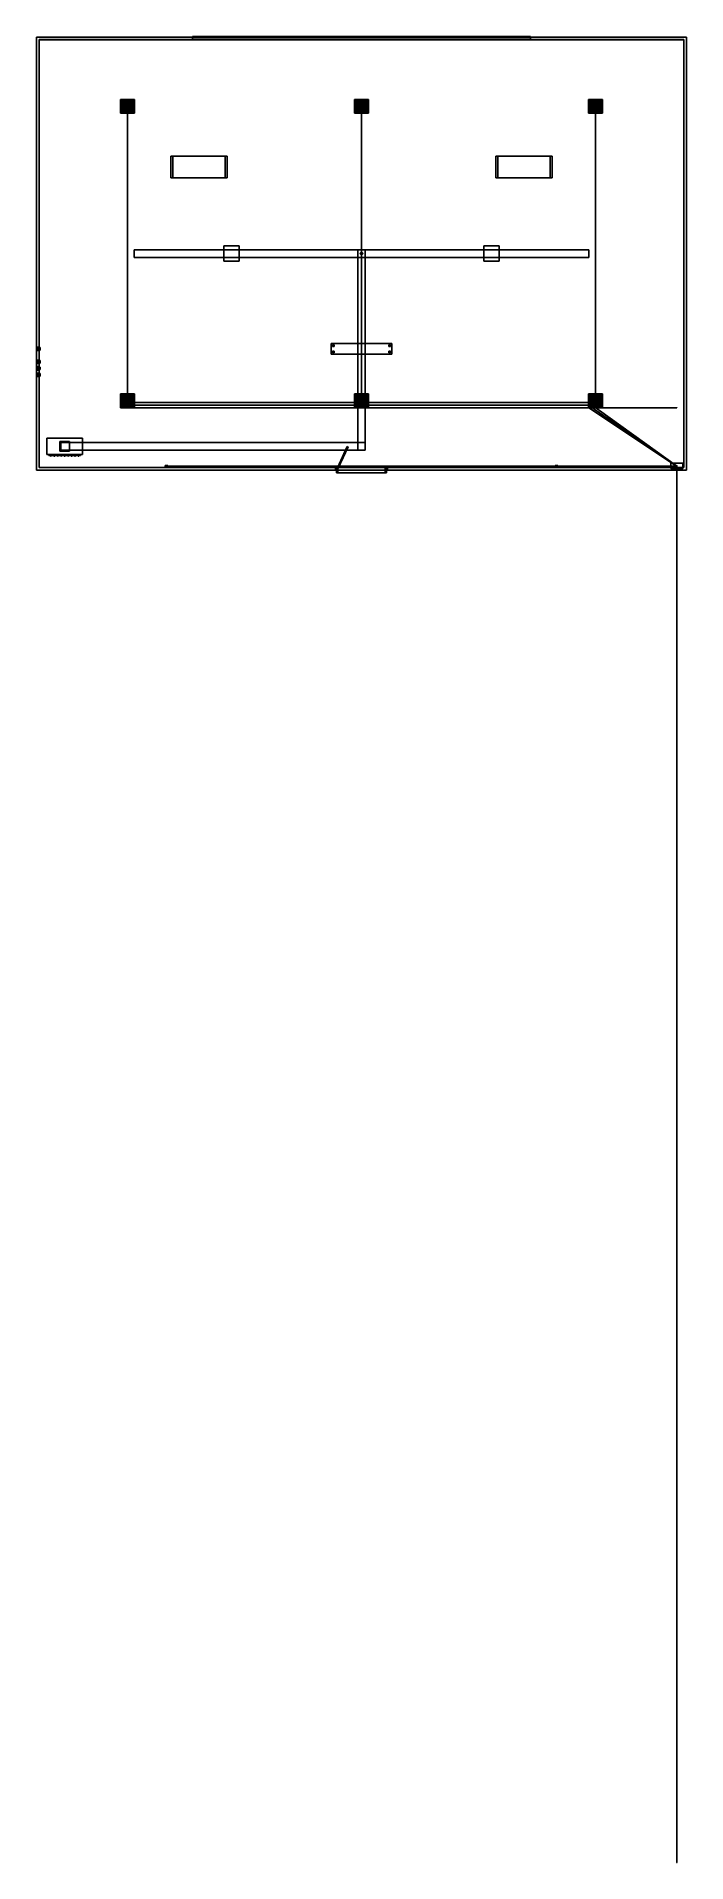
# Model space of a CAD drawing. Header units: millimetres. Extents: x -336000 to -306000, y -62300 to 22022.
import ezdxf

# ---------------------------------------------------------------- set-up
doc = ezdxf.new("R2010")
doc.units = ezdxf.units.MM

msp = doc.modelspace()

# ---------------------------------------------------------------- linework, layer by layer
at = {"layer": 'electrical'}
for p, q in [((-331792.21, 18800), (-331807.79, 18800)), ((-331807.79, 18800), (-331800, 18800)), ((-331800, 18800), (-331792.21, 18800)), ((-331800, 4880), (-331800, 18800)), ((-320992.21, 18800), (-321007.79, 18800)), ((-321007.79, 18800), (-321000, 18800)), ((-321000, 18800), (-320992.21, 18800)), ((-321000, 4880), (-321000, 18800)), ((-310192.21, 18800), (-310207.79, 18800)), ((-310207.79, 18800), (-310200, 18800)), ((-310200, 18800), (-310192.21, 18800)), ((-310200, 4880), (-310200, 18800)), ((-331500, 5108.74), (-331500, 5131.26)), ((-331500, 5131.26), (-331500, 5120)), ((-331500, 5120), (-331500, 5108.74)), ((-310500, 5120), (-331500, 5120)), ((-310507.6, 5109.45), (-310496.2, 5125.27)), ((-310496.2, 5125.27), (-310507.6, 5109.45)), ((-306457.6, 2189.45), (-310507.6, 5109.45)), ((-310500, 5108.74), (-310500, 5131.26)), ((-310500, 5131.26), (-310500, 5120)), ((-310500, 5120), (-310500, 5108.74)), ((-310500, 5120), (-310485.96, 5120)), ((-310485.96, 5120), (-310500, 5120)), ((-310496.2, 5125.27), (-310496.2, 5125.27)), ((-331792.21, 4880), (-331807.79, 4880)), ((-331807.79, 4880), (-331800, 4880)), ((-331800, 4872.21), (-331800, 4887.79)), ((-331800, 4887.79), (-331800, 4880)), ((-331800, 4880), (-331800, 4872.21)), ((-306450, 4880), (-331800, 4880)), ((-331800, 4880), (-331792.21, 4880)), ((-331500, 4988.74), (-331500, 5011.26)), ((-331500, 5011.26), (-331500, 5000)), ((-331500, 5000), (-331500, 4988.74)), ((-310500, 5000), (-331500, 5000)), ((-331500, 4868.74), (-331500, 4891.26)), ((-331500, 4891.26), (-331500, 4880)), ((-331500, 4880), (-331500, 4868.74)), ((-310500, 4880), (-331500, 4880)), ((-320992.21, 4880), (-321007.79, 4880)), ((-321007.79, 4880), (-321000, 4880)), ((-321000, 4880), (-320992.21, 4880)), ((-310507.39, 4989.31), (-310496.3, 5005.35)), ((-310496.3, 5005.35), (-310507.39, 4989.31)), ((-306457.39, 2189.31), (-310507.39, 4989.31)), ((-310507.17, 4869.16), (-310496.41, 4885.42)), ((-310496.41, 4885.42), (-310507.17, 4869.16)), ((-306457.17, 2189.16), (-310507.17, 4869.16)), ((-310500, 4988.74), (-310500, 5011.26)), ((-310500, 5011.26), (-310500, 5000)), ((-310500, 5000), (-310500, 4988.74)), ((-310500, 5000), (-310485.96, 5000)), ((-310485.96, 5000), (-310500, 5000)), ((-310500, 4868.74), (-310500, 4891.26)), ((-310500, 4891.26), (-310500, 4880)), ((-310500, 4880), (-310500, 4868.74)), ((-310500, 4880), (-310485.96, 4880)), ((-310485.96, 4880), (-310500, 4880)), ((-310496.41, 4885.42), (-310496.41, 4885.42)), ((-310496.3, 5005.35), (-310496.3, 5005.35)), ((-310192.21, 4880), (-310207.79, 4880)), ((-310207.79, 4880), (-310200, 4880)), ((-310200, 4880), (-310192.21, 4880)), ((-306450, 4872.21), (-306450, 4887.79)), ((-306450, 4887.79), (-306450, 4880)), ((-306450, 4880), (-306450, 4872.21)), ((-330065, 2150), (-330065, 2210)), ((-330065, 2210), (-329935, 2210)), ((-330065, 2150), (-329935, 2150)), ((-329991, 2180), (-330004.5, 2187.79)), ((-330004.5, 2187.79), (-330004.5, 2172.21)), ((-330004.5, 2172.21), (-329991, 2180)), ((-330000, 2172.21), (-330000, 2187.79)), ((-330000, 2187.79), (-330000, 2180)), ((-330000, 2180), (-306450, 2180)), ((-330000, 2180), (-330000, 2172.21)), ((-330000, 2180), (-329990.28, 2180)), ((-329990.28, 2180), (-330000, 2180)), ((-329935, 2150), (-329935, 2210)), ((-312065, 2150), (-312065, 2210)), ((-312065, 2210), (-311935, 2210)), ((-312065, 2150), (-311935, 2150)), ((-311991, 2180), (-312004.5, 2187.79)), ((-312004.5, 2187.79), (-312004.5, 2172.21)), ((-312004.5, 2172.21), (-311991, 2180)), ((-312000, 2172.21), (-312000, 2187.79)), ((-312000, 2187.79), (-312000, 2180)), ((-312000, 2180), (-306450, 2180)), ((-312000, 2180), (-312000, 2172.21)), ((-312000, 2180), (-311990.28, 2180)), ((-311990.28, 2180), (-312000, 2180)), ((-311935, 2150), (-311935, 2210)), ((-306725, 2075), (-306725, 2325)), ((-306725, 2325), (-306175, 2325)), ((-306725, 2075), (-306175, 2075)), ((-306685, 2047.5), (-306685, 2082.5)), ((-306685, 2082.5), (-306215, 2082.5)), ((-306685, 2047.5), (-306215, 2047.5)), ((-306637.5, 2010), (-306637.5, 2050)), ((-306637.5, 2050), (-306537.5, 2050)), ((-306637.5, 2010), (-306537.5, 2010)), ((-306564.12, 2020), (-306610.88, 2020)), ((-306610.88, 2020), (-306587.5, 2020)), ((-306564.12, 1995), (-306610.88, 1995)), ((-306610.88, 1995), (-306587.5, 1995)), ((-306587.5, 2020), (-306587.5, 1995)), ((-306587.5, 2020), (-306564.12, 2020)), ((-306587.5, 1995), (-306564.12, 1995)), ((-306537.5, 2010), (-306537.5, 2050)), ((-306500, 2010), (-306500, 2050)), ((-306500, 2050), (-306400, 2050)), ((-306500, 2010), (-306400, 2010)), ((-306426.62, 2020), (-306473.38, 2020)), ((-306473.38, 2020), (-306450, 2020)), ((-306426.62, 1995), (-306473.38, 1995)), ((-306473.38, 1995), (-306450, 1995)), ((-306468, 2200), (-306441, 2215.59)), ((-306441, 2184.41), (-306468, 2200)), ((-306434.41, 2200), (-306465.59, 2200)), ((-306465.59, 2200), (-306450, 2200)), ((-306457.6, 2189.45), (-306446.2, 2205.27)), ((-306446.2, 2205.27), (-306457.6, 2189.45)), ((-306457.39, 2189.31), (-306446.3, 2205.35)), ((-306446.3, 2205.35), (-306457.39, 2189.31)), ((-306457.17, 2189.16), (-306446.41, 2205.42)), ((-306446.41, 2205.42), (-306457.17, 2189.16)), ((-306437, 2200), (-306456.5, 2211.26)), ((-306456.5, 2211.26), (-306456.5, 2188.74)), ((-306437, 2200), (-306456.5, 2211.26)), ((-306456.5, 2211.26), (-306456.5, 2188.74)), ((-306437, 2200), (-306456.5, 2211.26)), ((-306456.5, 2211.26), (-306456.5, 2188.74)), ((-306456.5, 2188.74), (-306437, 2200)), ((-306456.5, 2188.74), (-306437, 2200)), ((-306456.5, 2188.74), (-306437, 2200)), ((-306450, 2200), (-306434.41, 2200)), ((-306450, -62300), (-306450, 2200)), ((-306450, 2200), (-306430.56, 2200)), ((-306430.56, 2200), (-306450, 2200)), ((-306450, 2200), (-306435.96, 2200)), ((-306435.96, 2200), (-306450, 2200)), ((-306450, 2200), (-306435.96, 2200)), ((-306435.96, 2200), (-306450, 2200)), ((-306450, 2200), (-306435.96, 2200)), ((-306435.96, 2200), (-306450, 2200)), ((-306450, 2172.21), (-306450, 2187.79)), ((-306450, 2187.79), (-306450, 2180)), ((-306450, 2172.21), (-306450, 2187.79)), ((-306450, 2187.79), (-306450, 2180)), ((-306450, 2180), (-306450, 2172.21)), ((-306450, 2180), (-306450, 2172.21)), ((-306450, 2020), (-306450, 1995)), ((-306450, 2020), (-306426.62, 2020)), ((-306450, 1995), (-306426.62, 1995)), ((-306446.41, 2205.42), (-306446.41, 2205.42)), ((-306446.3, 2205.35), (-306446.3, 2205.35)), ((-306446.2, 2205.27), (-306446.2, 2205.27)), ((-306441, 2215.59), (-306441, 2184.41)), ((-306400, 2010), (-306400, 2050)), ((-306362.5, 2010), (-306362.5, 2050)), ((-306362.5, 2050), (-306262.5, 2050)), ((-306362.5, 2010), (-306262.5, 2010)), ((-306289.12, 2020), (-306335.88, 2020)), ((-306335.88, 2020), (-306312.5, 2020)), ((-306289.12, 1995), (-306335.88, 1995)), ((-306335.88, 1995), (-306312.5, 1995)), ((-306312.5, 2020), (-306312.5, 1995)), ((-306312.5, 2020), (-306289.12, 2020)), ((-306312.5, 1995), (-306289.12, 1995)), ((-306262.5, 2010), (-306262.5, 2050)), ((-306215, 2047.5), (-306215, 2082.5)), ((-306175, 2075), (-306175, 2325)), ((-306434.41, -62300), (-306465.59, -62300)), ((-306465.59, -62300), (-306450, -62300)), ((-306450, -62300), (-306434.41, -62300))]:
    msp.add_line(p, q, dxfattribs=at)
at = {"layer": 'hvac'}
for p, q in [((-331500, 11825), (-331500, 12175)), ((-331500, 12175), (-310500, 12175)), ((-331500, 11825), (-310500, 11825)), ((-327350, 11650), (-327350, 12350)), ((-327350, 12350), (-326650, 12350)), ((-326650, 11650), (-326650, 12350)), ((-321175, 2925), (-321175, 12175)), ((-321175, 12175), (-320825, 12175)), ((-320825, 2925), (-320825, 12175)), ((-315350, 11650), (-315350, 12350)), ((-315350, 12350), (-314650, 12350)), ((-314650, 11650), (-314650, 12350)), ((-310500, 11825), (-310500, 12175)), ((-327350, 11650), (-326650, 11650)), ((-315350, 11650), (-314650, 11650)), ((-335525, 2725), (-335525, 3475)), ((-335525, 3475), (-333875, 3475)), ((-333875, 2725), (-333875, 3475)), ((-335525, 2725), (-333875, 2725)), ((-335425, 2680), (-335425, 2720)), ((-335425, 2720), (-333975, 2720)), ((-335425, 2680), (-333975, 2680)), ((-335360, 2640), (-335360, 2700)), ((-335360, 2700), (-335320, 2700)), ((-335360, 2640), (-335320, 2640)), ((-335320, 2640), (-335320, 2700)), ((-335200, 2640), (-335200, 2700)), ((-335200, 2700), (-335160, 2700)), ((-335200, 2640), (-335160, 2640)), ((-335160, 2640), (-335160, 2700)), ((-335040, 2640), (-335040, 2700)), ((-335040, 2700), (-335000, 2700)), ((-335040, 2640), (-335000, 2640)), ((-335000, 2640), (-335000, 2700)), ((-334925, 2875), (-334925, 3325)), ((-334925, 3325), (-334475, 3325)), ((-334925, 2875), (-334475, 2875)), ((-334880, 2640), (-334880, 2700)), ((-334880, 2700), (-334840, 2700)), ((-334880, 2640), (-334840, 2640)), ((-334875, 2925), (-334875, 3275)), ((-334875, 3275), (-320825, 3275)), ((-334875, 2925), (-320825, 2925)), ((-334840, 2640), (-334840, 2700)), ((-334720, 2640), (-334720, 2700)), ((-334720, 2700), (-334680, 2700)), ((-334720, 2640), (-334680, 2640)), ((-334680, 2640), (-334680, 2700)), ((-334560, 2640), (-334560, 2700)), ((-334560, 2700), (-334520, 2700)), ((-334560, 2640), (-334520, 2640)), ((-334520, 2640), (-334520, 2700)), ((-334475, 2875), (-334475, 3325)), ((-334400, 2640), (-334400, 2700)), ((-334400, 2700), (-334360, 2700)), ((-334400, 2640), (-334360, 2640)), ((-334360, 2640), (-334360, 2700)), ((-334240, 2640), (-334240, 2700)), ((-334240, 2700), (-334200, 2700)), ((-334240, 2640), (-334200, 2640)), ((-334200, 2640), (-334200, 2700)), ((-334080, 2640), (-334080, 2700)), ((-334080, 2700), (-334040, 2700)), ((-334080, 2640), (-334040, 2640)), ((-334040, 2640), (-334040, 2700)), ((-333975, 2680), (-333975, 2720)), ((-321175, 2925), (-320825, 2925)), ((-320825, 2925), (-320825, 3275))]:
    msp.add_line(p, q, dxfattribs=at)
at = {"layer": 'interiors'}
for p, q in [((-336000, 2000), (-336000, 22000)), ((-336000, 22000), (-306000, 22000)), ((-328800, 21977.5), (-328800, 22022.5)), ((-328800, 22022.5), (-313200, 22022.5)), ((-328800, 22000), (-313200, 22000)), ((-328800, 21880), (-328800, 22000)), ((-328800, 21977.5), (-313200, 21977.5)), ((-313200, 21977.5), (-313200, 22022.5)), ((-313200, 21880), (-313200, 22000)), ((-306000, 2000), (-306000, 22000)), ((-306120, 21880), (-335880, 21880)), ((-335880, 2120), (-335880, 21880)), ((-335875, 2125), (-335875, 21875)), ((-335875, 21875), (-306125, 21875)), ((-328800, 21880), (-313200, 21880)), ((-306125, 2125), (-306125, 21875)), ((-306120, 2120), (-306120, 21880)), ((-329800, 15500), (-329800, 16500)), ((-329800, 16500), (-327200, 16500)), ((-329795, 15500), (-329795, 16500)), ((-329795, 16500), (-329705, 16500)), ((-329705, 15500), (-329705, 16500)), ((-327295, 15500), (-327295, 16500)), ((-327295, 16500), (-327205, 16500)), ((-327205, 15500), (-327205, 16500)), ((-327200, 15500), (-327200, 16500)), ((-314800, 15500), (-314800, 16500)), ((-314800, 16500), (-312200, 16500)), ((-314795, 15500), (-314795, 16500)), ((-314795, 16500), (-314705, 16500)), ((-314705, 15500), (-314705, 16500)), ((-312295, 15500), (-312295, 16500)), ((-312295, 16500), (-312205, 16500)), ((-312205, 15500), (-312205, 16500)), ((-312200, 15500), (-312200, 16500)), ((-329800, 15500), (-327200, 15500)), ((-329795, 15500), (-329705, 15500)), ((-327295, 15500), (-327205, 15500)), ((-314800, 15500), (-312200, 15500)), ((-314795, 15500), (-314705, 15500)), ((-312295, 15500), (-312205, 15500)), ((-322400, 7350), (-322400, 7850)), ((-322400, 7850), (-319600, 7850)), ((-322335, 7715), (-322335, 7785)), ((-322335, 7785), (-322265, 7785)), ((-322335, 7715), (-322265, 7715)), ((-322265, 7715), (-322265, 7785)), ((-319735, 7715), (-319735, 7785)), ((-319735, 7785), (-319665, 7785)), ((-319735, 7715), (-319665, 7715)), ((-319665, 7715), (-319665, 7785)), ((-319600, 7350), (-319600, 7850)), ((-322400, 7350), (-319600, 7350)), ((-322335, 7415), (-322335, 7485)), ((-322335, 7485), (-322265, 7485)), ((-322335, 7415), (-322265, 7415)), ((-322265, 7415), (-322265, 7485)), ((-319735, 7415), (-319735, 7485)), ((-319735, 7485), (-319665, 7485)), ((-319735, 7415), (-319665, 7415)), ((-319665, 7415), (-319665, 7485)), ((-322110.39, 2109.51), (-321653.96, 3088.32)), ((-322069.61, 2090.49), (-321613.18, 3069.3)), ((-321613.18, 3069.3), (-321653.96, 3088.32)), ((-336000, 2000), (-322200, 2000)), ((-336000, 2000), (-306000, 2000)), ((-306120, 2120), (-335880, 2120)), ((-322200, 2120), (-335880, 2120)), ((-335875, 2125), (-306125, 2125)), ((-322200, 2000), (-322200, 2120)), ((-322200, 2120), (-319800, 2120)), ((-322200, 2000), (-319800, 2000)), ((-322155, 1880), (-322155, 2120)), ((-322155, 2120), (-322085, 2120)), ((-322155, 1880), (-322085, 1880)), ((-322150, 1880), (-322150, 2120)), ((-322150, 2120), (-319850, 2120)), ((-322150, 1880), (-319850, 1880)), ((-322069.61, 2090.49), (-322110.39, 2109.51)), ((-322085, 1880), (-322085, 2120)), ((-319915, 1880), (-319915, 2120)), ((-319915, 2120), (-319845, 2120)), ((-319915, 1880), (-319845, 1880)), ((-319850, 1880), (-319850, 2120)), ((-319845, 1880), (-319845, 2120)), ((-319800, 2000), (-319800, 2120)), ((-306120, 2120), (-319800, 2120)), ((-319800, 2000), (-306000, 2000))]:
    msp.add_line(p, q, dxfattribs=at)
at = {"layer": 'lighting'}
for p, q in [((-332120, 18480), (-332120, 19120)), ((-332120, 19120), (-331480, 19120)), ((-332080, 18520), (-332080, 19080)), ((-332080, 19080), (-331520, 19080)), ((-332046, 18530), (-332046, 19070)), ((-332046, 19070), (-332034, 19070)), ((-332034, 18530), (-332034, 19070)), ((-331966, 18530), (-331966, 19070)), ((-331966, 19070), (-331954, 19070)), ((-331954, 18530), (-331954, 19070)), ((-331886, 18530), (-331886, 19070)), ((-331886, 19070), (-331874, 19070)), ((-331874, 18530), (-331874, 19070)), ((-331806, 18530), (-331806, 19070)), ((-331806, 19070), (-331794, 19070)), ((-331791, 18800), (-331804.5, 18807.79)), ((-331804.5, 18807.79), (-331804.5, 18792.21)), ((-331804.5, 18792.21), (-331791, 18800)), ((-331794, 18530), (-331794, 19070)), ((-331726, 18530), (-331726, 19070)), ((-331726, 19070), (-331714, 19070)), ((-331714, 18530), (-331714, 19070)), ((-331646, 18530), (-331646, 19070)), ((-331646, 19070), (-331634, 19070)), ((-331634, 18530), (-331634, 19070)), ((-331566, 18530), (-331566, 19070)), ((-331566, 19070), (-331554, 19070)), ((-331554, 18530), (-331554, 19070)), ((-331520, 18520), (-331520, 19080)), ((-331480, 18480), (-331480, 19120)), ((-321320, 18480), (-321320, 19120)), ((-321320, 19120), (-320680, 19120)), ((-321280, 18520), (-321280, 19080)), ((-321280, 19080), (-320720, 19080)), ((-321246, 18530), (-321246, 19070)), ((-321246, 19070), (-321234, 19070)), ((-321234, 18530), (-321234, 19070)), ((-321166, 18530), (-321166, 19070)), ((-321166, 19070), (-321154, 19070)), ((-321154, 18530), (-321154, 19070)), ((-321086, 18530), (-321086, 19070)), ((-321086, 19070), (-321074, 19070)), ((-321074, 18530), (-321074, 19070)), ((-321006, 18530), (-321006, 19070)), ((-321006, 19070), (-320994, 19070)), ((-320991, 18800), (-321004.5, 18807.79)), ((-321004.5, 18807.79), (-321004.5, 18792.21)), ((-321004.5, 18792.21), (-320991, 18800)), ((-320994, 18530), (-320994, 19070)), ((-320926, 18530), (-320926, 19070)), ((-320926, 19070), (-320914, 19070)), ((-320914, 18530), (-320914, 19070)), ((-320846, 18530), (-320846, 19070)), ((-320846, 19070), (-320834, 19070)), ((-320834, 18530), (-320834, 19070)), ((-320766, 18530), (-320766, 19070)), ((-320766, 19070), (-320754, 19070)), ((-320754, 18530), (-320754, 19070)), ((-320720, 18520), (-320720, 19080)), ((-320680, 18480), (-320680, 19120)), ((-310520, 18480), (-310520, 19120)), ((-310520, 19120), (-309880, 19120)), ((-310480, 18520), (-310480, 19080)), ((-310480, 19080), (-309920, 19080)), ((-310446, 18530), (-310446, 19070)), ((-310446, 19070), (-310434, 19070)), ((-310434, 18530), (-310434, 19070)), ((-310366, 18530), (-310366, 19070)), ((-310366, 19070), (-310354, 19070)), ((-310354, 18530), (-310354, 19070)), ((-310286, 18530), (-310286, 19070)), ((-310286, 19070), (-310274, 19070)), ((-310274, 18530), (-310274, 19070)), ((-310206, 18530), (-310206, 19070)), ((-310206, 19070), (-310194, 19070)), ((-310191, 18800), (-310204.5, 18807.79)), ((-310204.5, 18807.79), (-310204.5, 18792.21)), ((-310204.5, 18792.21), (-310191, 18800)), ((-310194, 18530), (-310194, 19070)), ((-310126, 18530), (-310126, 19070)), ((-310126, 19070), (-310114, 19070)), ((-310114, 18530), (-310114, 19070)), ((-310046, 18530), (-310046, 19070)), ((-310046, 19070), (-310034, 19070)), ((-310034, 18530), (-310034, 19070)), ((-309966, 18530), (-309966, 19070)), ((-309966, 19070), (-309954, 19070)), ((-309954, 18530), (-309954, 19070)), ((-309920, 18520), (-309920, 19080)), ((-309880, 18480), (-309880, 19120)), ((-332120, 18480), (-331480, 18480)), ((-332080, 18520), (-331520, 18520)), ((-332046, 18530), (-332034, 18530)), ((-331966, 18530), (-331954, 18530)), ((-331886, 18530), (-331874, 18530)), ((-331806, 18530), (-331794, 18530)), ((-331726, 18530), (-331714, 18530)), ((-331646, 18530), (-331634, 18530)), ((-331566, 18530), (-331554, 18530)), ((-321320, 18480), (-320680, 18480)), ((-321280, 18520), (-320720, 18520)), ((-321246, 18530), (-321234, 18530)), ((-321166, 18530), (-321154, 18530)), ((-321086, 18530), (-321074, 18530)), ((-321006, 18530), (-320994, 18530)), ((-320926, 18530), (-320914, 18530)), ((-320846, 18530), (-320834, 18530)), ((-320766, 18530), (-320754, 18530)), ((-310520, 18480), (-309880, 18480)), ((-310480, 18520), (-309920, 18520)), ((-310446, 18530), (-310434, 18530)), ((-310366, 18530), (-310354, 18530)), ((-310286, 18530), (-310274, 18530)), ((-310206, 18530), (-310194, 18530)), ((-310126, 18530), (-310114, 18530)), ((-310046, 18530), (-310034, 18530)), ((-309966, 18530), (-309954, 18530)), ((-332120, 4880), (-332120, 5520)), ((-332120, 5520), (-331480, 5520)), ((-332080, 4920), (-332080, 5480)), ((-332080, 5480), (-331520, 5480)), ((-332046, 4930), (-332046, 5470)), ((-332046, 5470), (-332034, 5470)), ((-332034, 4930), (-332034, 5470)), ((-331966, 4930), (-331966, 5470)), ((-331966, 5470), (-331954, 5470)), ((-331954, 4930), (-331954, 5470)), ((-331886, 4930), (-331886, 5470)), ((-331886, 5470), (-331874, 5470)), ((-331874, 4930), (-331874, 5470)), ((-331806, 4930), (-331806, 5470)), ((-331806, 5470), (-331794, 5470)), ((-331791, 5200), (-331804.5, 5207.79)), ((-331804.5, 5207.79), (-331804.5, 5192.21)), ((-331804.5, 5192.21), (-331791, 5200)), ((-331794, 4930), (-331794, 5470)), ((-331726, 4930), (-331726, 5470)), ((-331726, 5470), (-331714, 5470)), ((-331714, 4930), (-331714, 5470)), ((-331646, 4930), (-331646, 5470)), ((-331646, 5470), (-331634, 5470)), ((-331634, 4930), (-331634, 5470)), ((-331566, 4930), (-331566, 5470)), ((-331566, 5470), (-331554, 5470)), ((-331554, 4930), (-331554, 5470)), ((-331520, 4920), (-331520, 5480)), ((-331480, 4880), (-331480, 5520)), ((-321320, 4880), (-321320, 5520)), ((-321320, 5520), (-320680, 5520)), ((-321280, 4920), (-321280, 5480)), ((-321280, 5480), (-320720, 5480)), ((-321246, 4930), (-321246, 5470)), ((-321246, 5470), (-321234, 5470)), ((-321234, 4930), (-321234, 5470)), ((-321166, 4930), (-321166, 5470)), ((-321166, 5470), (-321154, 5470)), ((-321154, 4930), (-321154, 5470)), ((-321086, 4930), (-321086, 5470)), ((-321086, 5470), (-321074, 5470)), ((-321074, 4930), (-321074, 5470)), ((-321006, 4930), (-321006, 5470)), ((-321006, 5470), (-320994, 5470)), ((-320991, 5200), (-321004.5, 5207.79)), ((-321004.5, 5207.79), (-321004.5, 5192.21)), ((-321004.5, 5192.21), (-320991, 5200)), ((-320994, 4930), (-320994, 5470)), ((-320926, 4930), (-320926, 5470)), ((-320926, 5470), (-320914, 5470)), ((-320914, 4930), (-320914, 5470)), ((-320846, 4930), (-320846, 5470)), ((-320846, 5470), (-320834, 5470)), ((-320834, 4930), (-320834, 5470)), ((-320766, 4930), (-320766, 5470)), ((-320766, 5470), (-320754, 5470)), ((-320754, 4930), (-320754, 5470)), ((-320720, 4920), (-320720, 5480)), ((-320680, 4880), (-320680, 5520)), ((-310520, 4880), (-310520, 5520)), ((-310520, 5520), (-309880, 5520)), ((-310480, 4920), (-310480, 5480)), ((-310480, 5480), (-309920, 5480)), ((-310446, 4930), (-310446, 5470)), ((-310446, 5470), (-310434, 5470)), ((-310434, 4930), (-310434, 5470)), ((-310366, 4930), (-310366, 5470)), ((-310366, 5470), (-310354, 5470)), ((-310354, 4930), (-310354, 5470)), ((-310286, 4930), (-310286, 5470)), ((-310286, 5470), (-310274, 5470)), ((-310274, 4930), (-310274, 5470)), ((-310206, 4930), (-310206, 5470)), ((-310206, 5470), (-310194, 5470)), ((-310191, 5200), (-310204.5, 5207.79)), ((-310204.5, 5207.79), (-310204.5, 5192.21)), ((-310204.5, 5192.21), (-310191, 5200)), ((-310194, 4930), (-310194, 5470)), ((-310126, 4930), (-310126, 5470)), ((-310126, 5470), (-310114, 5470)), ((-310114, 4930), (-310114, 5470)), ((-310046, 4930), (-310046, 5470)), ((-310046, 5470), (-310034, 5470)), ((-310034, 4930), (-310034, 5470)), ((-309966, 4930), (-309966, 5470)), ((-309966, 5470), (-309954, 5470)), ((-309954, 4930), (-309954, 5470)), ((-309920, 4920), (-309920, 5480)), ((-309880, 4880), (-309880, 5520)), ((-332120, 4880), (-331480, 4880)), ((-332080, 4920), (-331520, 4920)), ((-332046, 4930), (-332034, 4930)), ((-331966, 4930), (-331954, 4930)), ((-331886, 4930), (-331874, 4930)), ((-331806, 4930), (-331794, 4930)), ((-331726, 4930), (-331714, 4930)), ((-331646, 4930), (-331634, 4930)), ((-331566, 4930), (-331554, 4930)), ((-321320, 4880), (-320680, 4880)), ((-321280, 4920), (-320720, 4920)), ((-321246, 4930), (-321234, 4930)), ((-321166, 4930), (-321154, 4930)), ((-321086, 4930), (-321074, 4930)), ((-321006, 4930), (-320994, 4930)), ((-320926, 4930), (-320914, 4930)), ((-320846, 4930), (-320834, 4930)), ((-320766, 4930), (-320754, 4930)), ((-310520, 4880), (-309880, 4880)), ((-310480, 4920), (-309920, 4920)), ((-310446, 4930), (-310434, 4930)), ((-310366, 4930), (-310354, 4930)), ((-310286, 4930), (-310274, 4930)), ((-310206, 4930), (-310194, 4930)), ((-310126, 4930), (-310114, 4930)), ((-310046, 4930), (-310034, 4930)), ((-309966, 4930), (-309954, 4930))]:
    msp.add_line(p, q, dxfattribs=at)
at = {"layer": 'sensors'}
for p, q in [((-321000, 12080), (-321080, 12000)), ((-321080, 12000), (-321000, 11920)), ((-320920, 12000), (-321000, 12080)), ((-321000, 11920), (-320920, 12000)), ((-321000, 12000), (-320935, 12000)), ((-320935, 12000), (-321000, 12000)), ((-335960, 7520), (-335960, 7680)), ((-335960, 7680), (-335860, 7680)), ((-335860, 7520), (-335860, 7680)), ((-335855, 7545), (-335855, 7655)), ((-335855, 7655), (-335835, 7655)), ((-335835, 7545), (-335835, 7655)), ((-335960, 7520), (-335860, 7520)), ((-335960, 6920), (-335960, 7080)), ((-335960, 7080), (-335860, 7080)), ((-335960, 6920), (-335860, 6920)), ((-335960, 6620), (-335960, 6780)), ((-335960, 6780), (-335860, 6780)), ((-335860, 6920), (-335860, 7080)), ((-335860, 6620), (-335860, 6780)), ((-335855, 7545), (-335835, 7545)), ((-335855, 6945), (-335855, 7055)), ((-335855, 7055), (-335835, 7055)), ((-335855, 6945), (-335835, 6945)), ((-335855, 6645), (-335855, 6755)), ((-335855, 6755), (-335835, 6755)), ((-335835, 6945), (-335835, 7055)), ((-335835, 6645), (-335835, 6755)), ((-335960, 6620), (-335860, 6620)), ((-335960, 6320), (-335960, 6480)), ((-335960, 6480), (-335860, 6480)), ((-335960, 6320), (-335860, 6320)), ((-335860, 6320), (-335860, 6480)), ((-335855, 6645), (-335835, 6645)), ((-335855, 6345), (-335855, 6455)), ((-335855, 6455), (-335835, 6455)), ((-335855, 6345), (-335835, 6345)), ((-335835, 6345), (-335835, 6455))]:
    msp.add_line(p, q, dxfattribs=at)

doc.saveas('drawing.dxf')
